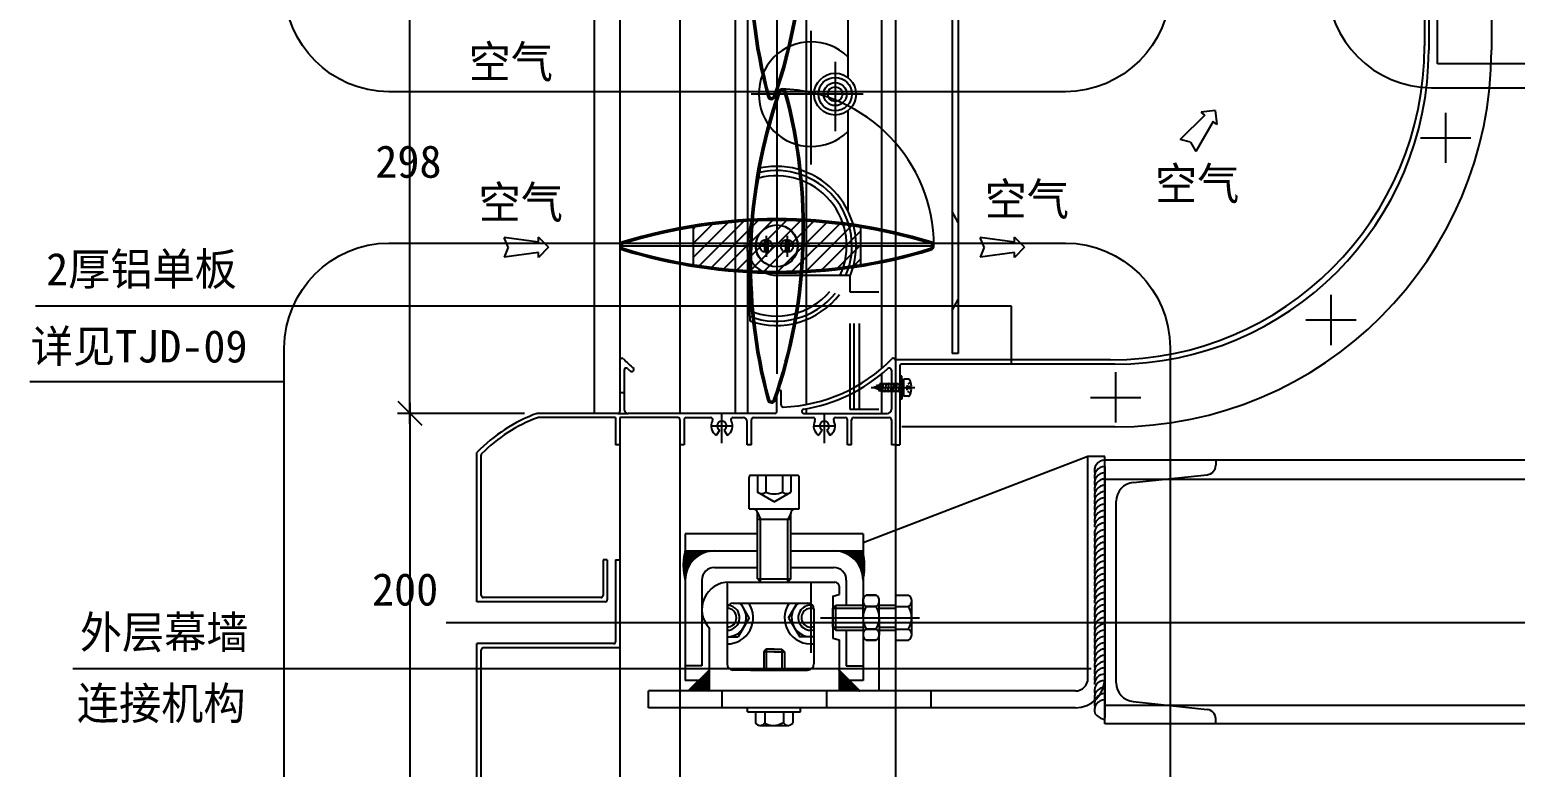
# Model space of a CAD drawing. Header units: metres. Extents: x 7322 to 9195, y 3882 to 5313.
# Drawn here: x 7332 to 8042, y 4584 to 4936 of the extents above; entities that cross this region are included whole.
import ezdxf

# ---------------------------------------------------------------- set-up
doc = ezdxf.new("R2010")
doc.units = ezdxf.units.M
for name, color, linetype in [('1', 1, 'Continuous'), ('10', 1, 'Continuous'), ('4', 4, 'Continuous'), ('DIM', 4, 'Continuous'), ('H', 4, 'Continuous'), ('型材', 1, 'Continuous'), ('点划线', 1, 'Continuous'), ('虚线', 5, 'Continuous'), ('附件', 5, 'Continuous')]:
    doc.layers.add(name, color=color, linetype=linetype)

# ---------------------------------------------------------------- blocks, each defined once
blk = doc.blocks.new('_ArchTick')
at = {"color": 0, "linetype": 'ByBlock'}
blk.add_lwpolyline([(-0.5, -0.5), (0.5, 0.5)], dxfattribs=at)

msp = doc.modelspace()

# ---------------------------------------------------------------- hatches: boundary and pattern name
h = msp.add_hatch()
h.set_pattern_fill('HEX', scale=15)
h.paths.add_polyline_path([(7773.1, 4781.5), (7776.1, 4781.5), (7776.1, 4982.9), (7773.1, 4982.9)])
h.paths.add_polyline_path([(7776.1, 5031.9), (7761.75, 5031.9), (7761.75, 5028.9), (7773.1, 5028.9), (7773.1, 4982.9), (7776.1, 4982.9)])
h = msp.add_hatch()
h.set_pattern_fill('SOLID')
h.paths.add_polyline_path([(7659.59, 4687.3), (7645.59, 4687.3, 0.13), (7645.59, 4673.3, -0.41)])
h = msp.add_hatch()
h.set_pattern_fill('SOLID')
h.paths.add_polyline_path([(7716.59, 4687.3), (7730.59, 4687.3, -0.13), (7730.59, 4673.3, 0.41)])
h = msp.add_hatch()
h.set_pattern_fill('SOLID')
h.paths.add_polyline_path([(7657.09, 4630.3), (7647.09, 4620.3), (7657.09, 4620.3)])
h = msp.add_hatch()
h.set_pattern_fill('SOLID')
h.paths.add_polyline_path([(7719.09, 4630.3), (7729.09, 4620.3), (7719.09, 4620.3)])
at = {"layer": '1'}
h = msp.add_hatch(dxfattribs=at)
h.set_pattern_fill('ANSI31', scale=10)
h.paths.add_polyline_path([(7616.36, 4762.86), (7613.36, 4762.86, -0.41), (7614.36, 4761.86), (7614.36, 4757.86), (7617.36, 4757.86, -0.41), (7616.36, 4758.86)])
h = msp.add_hatch(dxfattribs=at)
h.set_pattern_fill('ANSI31', scale=10)
h.paths.add_polyline_path([(7616.36, 4757.6), (7613.36, 4757.6, -0.41), (7614.36, 4756.6), (7614.36, 4752.6), (7617.36, 4752.6, -0.41), (7616.36, 4753.6)])
at = {"layer": 'H'}
h = msp.add_hatch(dxfattribs=at)
h.set_pattern_fill('ANSI31', scale=1.5)
h.paths.add_polyline_path([(7729.4, 4841.47, 0.05), (7689.4, 4845.1), (7689.4, 4832.9), (7729.4, 4832.9)])
h.paths.add_polyline_path([(7729.4, 4832.9), (7689.4, 4832.9), (7689.4, 4820.7, 0.05), (7729.4, 4824.33)])
h.paths.add_polyline_path([(7689.4, 4845.1, 0.05), (7649.4, 4841.47), (7649.4, 4832.9), (7689.4, 4832.9)])
h.paths.add_polyline_path([(7689.4, 4832.9), (7649.4, 4832.9), (7649.4, 4824.33, 0.05), (7689.4, 4820.7)])

# ---------------------------------------------------------------- linework, layer by layer
for p, q in [((7669.4, 5057.9), (7669.4, 4752.9)), ((7675.4, 5057.9), (7675.4, 4752.9)), ((7703.4, 5057.9), (7703.4, 4757.14)), ((7739.4, 5057.9), (7739.4, 4774.29)), ((7689.4, 5047.09), (7689.4, 4771.72)), ((7723.25, 5043.02), (7723.25, 4913.4)), ((8005.13, 4919.9), (8005.13, 4982.9)), ((7705.75, 4871.77), (7705.75, 4935.69)), ((7717.25, 4920.88), (7717.25, 4887.74)), ((7730.59, 4905.4), (7677.11, 4905.4)), ((7723.25, 4897.4), (7723.25, 4849.87)), ((8009.01, 4872.54), (8009.01, 4896.54)), ((7997.01, 4884.54), (8021.01, 4884.54)), ((7675.46, 4835.33), (7681.6, 4870.12)), ((7649.4, 4841.87), (7649.4, 4823.93)), ((7729.4, 4841.87), (7729.4, 4823.93)), ((7683.45, 4835.4), (7683.45, 4830.4)), ((7684.25, 4837.66), (7684.25, 4827.66)), ((7685.05, 4835.4), (7685.05, 4830.4)), ((7693.45, 4835.4), (7693.45, 4830.4)), ((7694.25, 4837.66), (7694.25, 4827.66)), ((7695.05, 4835.4), (7695.05, 4830.4)), ((7614.4, 4832.9), (7764.4, 4832.9)), ((7672.14, 4832.9), (7732.66, 4832.9)), ((7705.1, 4832.9), (7673.4, 4832.9)), ((7675.26, 4832.41), (7676.49, 4797.11)), ((7689.25, 4818.9), (7724.58, 4818.9)), ((7724.25, 4818.9), (7724.25, 4810.9)), ((7724.25, 4810.9), (7738.05, 4810.9)), ((7954.21, 4785.53), (7954.21, 4809.53)), ((7724.25, 4795.9), (7724.25, 4754.9)), ((7726.25, 4795.9), (7726.25, 4754.9)), ((7728.75, 4795.9), (7728.75, 4754.9)), ((7942.21, 4797.53), (7966.21, 4797.53)), ((7739.4, 4771.68), (7739.4, 4752.9)), ((7851.34, 4748.54), (7851.34, 4772.54)), ((7839.34, 4760.54), (7863.34, 4760.54)), ((7646.1, 4750.9), (7657.73, 4750.9)), ((7663.1, 4738.72), (7663.1, 4752.9)), ((7668.46, 4750.9), (7673.26, 4750.9)), ((7677.27, 4737.9), (7677.27, 4749.9)), ((7703.4, 4755.11), (7703.4, 4752.9)), ((7712.1, 4738.72), (7712.1, 4752.9)), ((7724.25, 4754.9), (7738.05, 4754.9)), ((7657.95, 4746.89), (7668.25, 4746.89)), ((7661.97, 4744.94), (7660.52, 4742.43)), ((7664.23, 4744.94), (7665.67, 4742.43)), ((7675.27, 4737.9), (7675.27, 4748.9)), ((7706.95, 4746.89), (7717.25, 4746.89)), ((7710.97, 4744.94), (7709.52, 4742.43)), ((7713.23, 4744.94), (7714.67, 4742.43)), ((7676.09, 4707.3), (7676.09, 4722.3)), ((7699.09, 4723.3), (7677.09, 4723.3)), ((7680.09, 4723.3), (7680.09, 4715.3)), ((7684.09, 4723.3), (7684.09, 4715.3)), ((7692.09, 4723.3), (7692.09, 4715.3)), ((7696.09, 4723.3), (7696.09, 4715.3)), ((7700.09, 4707.3), (7700.09, 4722.3)), ((7688.09, 4710.68), (7680.09, 4715.3)), ((7688.09, 4710.68), (7696.09, 4715.3)), ((7676.09, 4707.3), (7688.09, 4707.3)), ((7688.09, 4707.3), (7700.09, 4707.3)), ((7680.08, 4705.49), (7681.59, 4702.3)), ((7680.09, 4673.8), (7680.09, 4705.3)), ((7680.09, 4702.3), (7696.09, 4702.3)), ((7681.59, 4672.3), (7681.59, 4702.3)), ((7696.09, 4705.3), (7694.59, 4702.3)), ((7694.59, 4672.3), (7694.59, 4702.3)), ((7696.09, 4673.8), (7696.09, 4705.3)), ((7665.59, 4672.09), (7665.59, 4638.5)), ((7680.09, 4673.8), (7681.59, 4672.3)), ((7680.09, 4673.8), (7696.09, 4673.8)), ((7696.09, 4673.8), (7694.59, 4672.3)), ((7705.59, 4672.09), (7705.59, 4638.5)), ((7730.59, 4655.3), (7730.59, 4664.52)), ((7736.82, 4666.08), (7732.09, 4666.08)), ((7732.09, 4666.08), (7736.82, 4666.08)), ((7746.09, 4666.08), (7752.32, 4666.08)), ((7676.15, 4655.3), (7672.1, 4662.3)), ((7695.03, 4655.3), (7699.08, 4662.3)), ((7716.09, 4659.8), (7717.59, 4661.3)), ((7716.09, 4659.8), (7730.59, 4659.8)), ((7716.09, 4650.8), (7716.09, 4659.8)), ((7717.59, 4661.3), (7730.59, 4661.3)), ((7717.59, 4649.3), (7717.59, 4661.3)), ((7732.09, 4660.69), (7736.82, 4660.69)), ((7736.82, 4660.69), (7732.09, 4660.69)), ((7738.32, 4655.3), (7738.32, 4663.64)), ((7738.32, 4661.3), (7746.09, 4661.3)), ((7738.32, 4659.8), (7746.09, 4659.8)), ((7746.09, 4660.69), (7752.32, 4660.69)), ((7753.82, 4647.11), (7753.82, 4663.64)), ((7676.15, 4655.3), (7670.86, 4646.14)), ((7695.03, 4655.3), (7700.33, 4646.14)), ((7710.25, 4655.3), (7757.5, 4655.3)), ((7716.09, 4650.8), (7730.59, 4650.8)), ((7716.09, 4650.8), (7717.59, 4649.3)), ((7730.59, 4655.3), (7730.59, 4646.07)), ((7736.82, 4649.9), (7732.09, 4649.9)), ((7732.09, 4649.9), (7736.82, 4649.9)), ((7738.32, 4655.3), (7738.32, 4646.95)), ((7738.32, 4650.8), (7746.09, 4650.8)), ((7746.09, 4649.9), (7752.32, 4649.9)), ((7665.59, 4646.14), (7670.86, 4646.14)), ((7707.09, 4646.14), (7700.33, 4646.14)), ((7717.59, 4649.3), (7730.59, 4649.3)), ((7732.09, 4644.51), (7736.82, 4644.51)), ((7736.82, 4644.51), (7732.09, 4644.51)), ((7738.32, 4649.3), (7746.09, 4649.3)), ((7746.09, 4644.51), (7752.32, 4644.51)), ((7684.34, 4640.3), (7683.09, 4639.05)), ((7683.09, 4639.05), (7683.09, 4630.3)), ((7688.09, 4639.05), (7683.09, 4639.05)), ((7684.34, 4640.3), (7684.34, 4630.3)), ((7688.09, 4640.3), (7684.34, 4640.3)), ((7688.09, 4640.3), (7691.84, 4640.3)), ((7688.09, 4639.05), (7693.09, 4639.05)), ((7691.84, 4640.3), (7693.09, 4639.05)), ((7691.84, 4640.3), (7691.84, 4630.3)), ((7693.09, 4639.05), (7693.09, 4630.3)), ((7657.09, 4630.3), (7647.09, 4620.3)), ((7676.72, 4630.3), (7704.09, 4630.3)), ((7719.09, 4630.3), (7729.09, 4620.3)), ((7675.34, 4610.3), (7675.34, 4612.3)), ((7679.11, 4610.3), (7679.11, 4605.11)), ((7683.6, 4610.3), (7683.6, 4605.11)), ((7692.59, 4610.3), (7692.59, 4605.11)), ((7697.08, 4610.3), (7697.08, 4605.11)), ((7700.69, 4610.3), (7700.69, 4612.3)), ((7681.27, 4603.86), (7695.05, 4603.86))]:
    msp.add_line(p, q)
for points in [[(7693.88, 5051.42, 0.74), (7690.06, 5051.55, 0.15), (7684.92, 4904.38, 0.74), (7688.74, 4904.25, 0.15)], [(7693.11, 5051.21, 0.74), (7690.82, 5051.29, 0.15), (7685.69, 4904.59, 0.74), (7687.98, 4904.51, 0.15)], [(7693.88, 4906.42, 0.74), (7690.06, 4906.55, 0.15), (7684.92, 4759.38, 0.74), (7688.74, 4759.25, 0.15)], [(7693.11, 4906.21, 0.74), (7690.82, 4906.29, 0.15), (7685.69, 4759.59, 0.74), (7687.98, 4759.51, 0.15)], [(7763.03, 4830.99, 0.74), (7763.03, 4834.81, 0.15), (7615.77, 4834.81, 0.74), (7615.77, 4830.99, 0.15)], [(7762.79, 4831.75, 0.74), (7762.79, 4834.05, 0.15), (7616.01, 4834.05, 0.74), (7616.01, 4831.75, 0.15)]]:
    msp.add_lwpolyline(points, format="xyb", close=True)
for centre, radius in [((7717.25, 4905.4), 10), ((7717.25, 4905.4), 8), ((7717.25, 4905.4), 5.5), ((7717.25, 4905.4), 3.5), ((7689.25, 4832.9), 10), ((7689.4, 4832.9), 10), ((7684.25, 4832.9), 3), ((7694.25, 4832.9), 3)]:
    msp.add_circle(centre, radius)
for centre, radius, start, end in [((7705.75, 4905.4), 25, 45.57, 314.43), ((7689.25, 4832.9), 38, 338.38, 101.62), ((7689.25, 4832.9), 33.5, 335.3, 104.7), ((7689.25, 4832.9), 36, 337.11, 102.89), ((7689.25, 4832.9), 14, 170, 270), ((7684.25, 4832.9), 2.63, 72.27, 107.73), ((7694.25, 4832.9), 2.63, 72.27, 107.73), ((7684.25, 4832.9), 2.63, 252.27, 287.73), ((7694.25, 4832.9), 2.63, 252.27, 287.73), ((7689.25, 4832.9), 33.5, 247.3, 319.53), ((7689.25, 4832.9), 36, 249.11, 321.28), ((7689.25, 4832.9), 38, 250.38, 322.5), ((7657.73, 4749.9), 1, 330.71, 90), ((7663.1, 4746.89), 5.15, 150.71, 240), ((7663.1, 4746.89), 2.25, 300, 240), ((7663.1, 4746.89), 5.15, 300, 29.29), ((7668.46, 4749.9), 1, 90, 209.29), ((7673.26, 4748.9), 2, 0, 90), ((7706.73, 4749.9), 1, 330.71, 90), ((7712.1, 4746.89), 5.15, 150.71, 240), ((7712.1, 4746.89), 2.25, 300, 240), ((7712.1, 4746.89), 5.15, 300, 29.29), ((7717.46, 4749.9), 1, 90, 209.29), ((7846.1, 4725.55), 5, 90, 197.46), ((7677.09, 4722.3), 1, 90, 180), ((7699.09, 4722.3), 1, 0, 90), ((7846.1, 4722.55), 5, 90, 197.46), ((7846.1, 4719.55), 5, 90, 197.46), ((7846.1, 4716.55), 5, 90, 197.46), ((7682.09, 4717.89), 3.28, 232.39, 307.61), ((7688.09, 4724.77), 10.29, 247.12, 292.88), ((7694.09, 4717.89), 3.28, 232.39, 307.61), ((7846.1, 4713.55), 5, 90, 197.46), ((7846.1, 4710.55), 5, 90, 197.46), ((7678.09, 4705.3), 2, 0, 90), ((7698.09, 4705.3), 2, 90, 180), ((7846.1, 4707.55), 5, 90, 197.46), ((7846.1, 4704.55), 5, 90, 197.46), ((7846.1, 4701.55), 5, 90, 197.46), ((7846.1, 4698.55), 5, 90, 180), ((7846.1, 4695.55), 5, 90, 198.96), ((7846.1, 4692.3), 5, 90, 197.46), ((7846.1, 4689.3), 5, 90, 197.46), ((7846.1, 4686.3), 5, 90, 197.46), ((7846.1, 4683.3), 5, 90, 197.46), ((7846.1, 4680.3), 5, 90, 197.46), ((7846.1, 4677.3), 5, 90, 197.46), ((7846.1, 4674.3), 5, 90, 197.46), ((7666.59, 4659.3), 13, 90, 223.05), ((7846.1, 4671.3), 5, 90, 197.46), ((7846.1, 4668.3), 5, 90, 197.46), ((7733.74, 4663.38), 3.16, 121.49, 238.51), ((7735.17, 4663.38), 3.16, 301.49, 58.51), ((7750.67, 4663.38), 3.16, 301.49, 58.51), ((7846.1, 4665.3), 5, 90, 197.46), ((7846.1, 4662.3), 5, 90, 180), ((7846.1, 4659.3), 5, 90, 196.22), ((7665.59, 4655.3), 9.15, 270, 49.87), ((7665.59, 4655.3), 12.52, 270, 34), ((7665.59, 4655.3), 6, 270, 83.06), ((7665.59, 4655.3), 4.5, 270, 89.47), ((7705.59, 4655.3), 12.52, 146, 276.88), ((7705.59, 4655.3), 9.15, 130.13, 279.43), ((7705.59, 4655.3), 6, 82.52, 284.48), ((7705.59, 4655.3), 4.5, 70.67, 289.47), ((7741.04, 4655.3), 10.44, 148.91, 180), ((7727.87, 4655.3), 10.44, 0, 31.09), ((7743.37, 4655.3), 10.44, 328.91, 31.09), ((7846.1, 4656.5), 5, 90, 197.46), ((7846.1, 4653.5), 5, 90, 197.46), ((7733.74, 4647.21), 3.16, 121.49, 238.51), ((7741.04, 4655.3), 10.44, 180, 211.09), ((7727.87, 4655.3), 10.44, 328.91, 0), ((7735.17, 4647.21), 3.16, 301.49, 58.51), ((7750.65, 4647.21), 3.17, 301.77, 58.23), ((7846.1, 4650.35), 5, 90, 197.46), ((7846.1, 4647.35), 5, 90, 197.46), ((7846.1, 4644.35), 5, 90, 197.46), ((7846.1, 4641.35), 5, 90, 197.46), ((7846.1, 4638.35), 5, 90, 197.46), ((7846.1, 4635.35), 5, 90, 197.46), ((7846.1, 4632.35), 5, 90, 197.46), ((7846.1, 4629.35), 5, 90, 197.46), ((7846.1, 4626.35), 5, 90, 197.46), ((7846.1, 4623.35), 5, 90, 180), ((7846.1, 4620.35), 5, 90, 198.96), ((7846.1, 4617.1), 5, 90, 197.46), ((7846.1, 4614.1), 5, 90, 197.46), ((7846.1, 4611.1), 5, 90, 197.46), ((7681.35, 4606.5), 2.64, 211.77, 328.23), ((7687.71, 4612.56), 8.7, 238.91, 301.09), ((7694.83, 4606.49), 2.63, 211.49, 328.51)]:
    msp.add_arc(centre, radius, start, end)
at = {"layer": '1'}
for p, q in [((7643.1, 5056.9), (7643.1, 4752.9)), ((7614.36, 5049.9), (7614.36, 4762.86)), ((7776.1, 5034.9), (7776.1, 4781.5)), ((7998.86, 5034.9), (7998.86, 4928.44)), ((7746.1, 5031.9), (7746.1, 4732.9)), ((7773.1, 5028.9), (7773.1, 4781.5)), ((8000.86, 5031.9), (8000.86, 4926.44)), ((8030.86, 5032.9), (8030.86, 4926.44)), ((8232.1, 4919.9), (8005.13, 4919.9)), ((7893.9, 4895.36), (7882.09, 4883.69)), ((7897.84, 4892.33), (7889.57, 4877.93)), ((7898.8, 4897.64), (7892.07, 4896.77)), ((7893.9, 4895.36), (7892.07, 4896.77)), ((7899.67, 4890.92), (7897.84, 4892.33)), ((7898.8, 4897.64), (7899.67, 4890.92)), ((7887.04, 4882.38), (7882.09, 4883.69)), ((7887.04, 4882.38), (7889.57, 4877.93)), ((7561, 4832.23), (7559.02, 4836.96)), ((7575.47, 4834.72), (7559.02, 4836.96)), ((7580.26, 4832.23), (7575.47, 4837.03)), ((7575.47, 4834.72), (7575.47, 4837.03)), ((7788.49, 4832.23), (7786.51, 4836.96)), ((7802.96, 4834.72), (7786.51, 4836.96)), ((7802.96, 4834.72), (7802.96, 4837.03)), ((7807.76, 4832.23), (7802.96, 4837.03)), ((7561, 4832.23), (7559.02, 4827.51)), ((7575.47, 4829.75), (7559.02, 4827.51)), ((7580.26, 4832.23), (7575.47, 4827.44)), ((7575.47, 4827.44), (7575.47, 4829.75)), ((7788.49, 4832.23), (7786.51, 4827.51)), ((7802.96, 4829.75), (7786.51, 4827.51)), ((7807.76, 4832.23), (7802.96, 4827.44)), ((7802.96, 4827.44), (7802.96, 4829.75)), ((7848.86, 4778.44), (7746.1, 4778.44)), ((7776.1, 4781.5), (7773.1, 4781.5)), ((7616.36, 4773.54), (7616.36, 4754.9)), ((7621.06, 4773.83), (7621.06, 4774.29)), ((7744.1, 4773.54), (7744.1, 4754.9)), ((7748.1, 4775.44), (7748.1, 4737.9)), ((7850.86, 4776.44), (7749.1, 4776.44)), ((7689.4, 4761.17), (7690.4, 4763.9)), ((7691.4, 4763.9), (7690.3, 4763.9)), ((7691.4, 4756.92), (7691.4, 4763.9)), ((7614.36, 4762.86), (7614.36, 4753.9)), ((7614.36, 4762.86), (7616.36, 4762.86)), ((7689.4, 4753.9), (7689.4, 4761.17)), ((7613.36, 4752.9), (7574.84, 4752.9)), ((7612.36, 4750.9), (7575.37, 4750.9)), ((7612.36, 4750.9), (7612.36, 4737.9)), ((7613.36, 4752.9), (7618.36, 4752.9)), ((7614.36, 4750.9), (7614.36, 4554.9)), ((7642.1, 4750.9), (7614.36, 4750.9)), ((7688.4, 4752.9), (7618.36, 4752.9)), ((7643.1, 4749.9), (7643.1, 4555.9)), ((7678.27, 4750.9), (7706.73, 4750.9)), ((7702.27, 4752.9), (7742.1, 4752.9)), ((7717.46, 4750.9), (7722.1, 4750.9)), ((7726.1, 4750.9), (7743.1, 4750.9)), ((7744.1, 4749.9), (7744.1, 4737.9)), ((7746.1, 4752.9), (7746.1, 4737.9)), ((7850.86, 4746.44), (7749.1, 4746.44)), ((7614.36, 4737.9), (7612.36, 4737.9)), ((7645.1, 4737.9), (7643.1, 4737.9)), ((7677.27, 4737.9), (7675.27, 4737.9)), ((7725.1, 4737.9), (7723.1, 4737.9)), ((7746.1, 4737.9), (7744.1, 4737.9)), ((7746.1, 4737.9), (7748.1, 4737.9)), ((7546.1, 4662.9), (7546.1, 4734.19)), ((7548.1, 4665.9), (7548.1, 4732.97)), ((7746.1, 4732.9), (7746.1, 4569.9)), ((8108.1, 4730.55), (7846.1, 4730.55)), ((7846.1, 4727.55), (7846.1, 4607.55)), ((7846.1, 4721.55), (8231.1, 4721.55)), ((7859.66, 4719.89), (7895.07, 4723.62)), ((7608.36, 4682.9), (7606.36, 4682.9)), ((7606.36, 4682.9), (7606.36, 4665.9)), ((7608.36, 4682.9), (7608.36, 4663.9)), ((7612.36, 4682.9), (7614.36, 4682.9)), ((7612.36, 4682.9), (7612.36, 4643.9)), ((7605.36, 4664.9), (7549.1, 4664.9)), ((7607.36, 4662.9), (7546.1, 4662.9)), ((8248.1, 4652.9), (7531.32, 4652.9)), ((7611.36, 4642.9), (7546.1, 4642.9)), ((7546.1, 4571.61), (7546.1, 4642.9)), ((7548.1, 4572.83), (7548.1, 4639.9)), ((7614.36, 4640.9), (7549.1, 4640.9)), ((7859.66, 4615.2), (7895.07, 4611.47)), ((7846.1, 4613.55), (8231.1, 4613.55)), ((8108.1, 4604.55), (7846.1, 4604.55))]:
    msp.add_line(p, q, dxfattribs=at)
for centre, radius, start, end in [((7848.86, 4928.44), 150, 270, 0), ((7850.86, 4926.44), 180, 270, 0), ((7850.86, 4926.44), 150, 270, 0), ((7689.4, 4832.9), 75.04, 0, 88), ((7615.36, 4778.24), 1, 44.46, 180), ((7671.06, 4832.9), 77.04, 224.46, 229.53), ((7689.4, 4832.9), 77.04, 272.26, 315.54), ((7745.1, 4778.24), 1, 0, 135.54), ((7617.36, 4773.54), 1, 47.86, 180), ((7671.06, 4832.9), 79.04, 227.86, 229.19), ((7620.06, 4773.83), 1, 229.19, 0), ((7689.4, 4832.9), 79.04, 279.25, 312.14), ((7743.1, 4773.54), 1, 0, 132.14), ((7749.1, 4775.44), 1, 90, 180), ((7692.4, 4756.92), 1, 180, 272.26), ((7600.56, 4681.96), 75.46, 109.93, 136.2), ((7600.56, 4681.96), 73.46, 110.35, 135.26), ((7575.37, 4749.9), 1, 90, 110.35), ((7613.36, 4753.9), 1, 270, 0), ((7618.36, 4754.9), 2, 180, 270), ((7642.1, 4749.9), 1, 0, 90), ((7646.1, 4749.9), 1, 90, 180), ((7678.27, 4749.9), 1, 90, 180), ((7688.4, 4753.9), 1, 270, 0), ((7702.27, 4753.9), 1, 99.25, 270), ((7722.1, 4749.9), 1, 0, 90), ((7726.1, 4749.9), 1, 90, 180), ((7742.1, 4754.9), 2, 270, 0), ((7743.1, 4749.9), 1, 0, 90), ((7549.1, 4732.97), 1, 135.26, 180), ((7894.6, 4728.1), 4.5, 276.01, 0), ((7860.6, 4710.94), 9, 96.01, 180), ((7549.1, 4665.9), 1, 180, 270), ((7605.36, 4665.9), 1, 270, 0), ((7607.36, 4663.9), 1, 270, 0), ((7611.36, 4643.9), 1, 270, 0), ((7549.1, 4639.9), 1, 90, 180), ((7860.6, 4624.15), 9, 180, 263.99), ((7894.6, 4607), 4.5, 0, 83.99)]:
    msp.add_arc(centre, radius, start, end, dxfattribs=at)
at = {"layer": '10'}
for p, q in [((7514.05, 4747.9), (7514.05, 5055.9)), ((7801.57, 4804.08), (7335.09, 4804.08)), ((7801.57, 4776.87), (7801.57, 4804.08)), ((7514.05, 4757.9), (7514.05, 4547.9)), ((7568.84, 4752.9), (7508.05, 4752.9)), ((7568.84, 4752.9), (7508.05, 4752.9)), ((7839.54, 4630.95), (7353.05, 4630.95))]:
    msp.add_line(p, q, dxfattribs=at)
at = {"layer": '4'}
for p, q in [((7602.1, 5050.9), (7602.1, 4752.9)), ((7643.1, 4749.9), (7643.1, 4737.9)), ((7645.1, 4749.9), (7645.1, 4737.9)), ((7723.1, 4737.9), (7723.1, 4749.9)), ((7725.1, 4737.9), (7725.1, 4749.9))]:
    msp.add_line(p, q, dxfattribs=at)
msp.add_arc((7847.62, 4614.6), 8.04, 218.47, 259.07, dxfattribs=at)
at = {"layer": 'DIM'}
for p, q in [((7838.06, 4732.3), (7730.59, 4691.08)), ((7846.06, 4732.3), (7838.06, 4732.3)), ((7838.06, 4626.3), (7838.06, 4732.3)), ((7846.06, 4678.3), (7846.06, 4732.3)), ((7846.06, 4626.3), (7846.06, 4732.3)), ((7680.09, 4695.3), (7645.59, 4695.3)), ((7645.59, 4695.3), (7645.59, 4625.3)), ((7730.59, 4695.3), (7696.09, 4695.3)), ((7730.59, 4695.3), (7730.59, 4625.3)), ((7645.59, 4687.3), (7680.09, 4687.3)), ((7696.09, 4687.3), (7730.59, 4687.3)), ((7659.59, 4679.3), (7680.09, 4679.3)), ((7696.09, 4679.3), (7716.59, 4679.3)), ((7653.59, 4673.3), (7653.59, 4632.3)), ((7653.59, 4671.3), (7653.59, 4632.3)), ((7666.59, 4672.3), (7717.09, 4672.3)), ((7681.59, 4672.3), (7683.91, 4672.3)), ((7722.59, 4673.3), (7722.59, 4661.3)), ((7716.09, 4665.55), (7719.09, 4666.36)), ((7716.09, 4665.55), (7716.09, 4645.55)), ((7719.09, 4670.3), (7719.09, 4666.36)), ((7746.09, 4666.08), (7746.09, 4644.51)), ((7665.59, 4659.3), (7665.59, 4633.3)), ((7668.59, 4662.3), (7704.09, 4662.3)), ((7707.09, 4659.3), (7707.09, 4633.3)), ((7746.09, 4661.3), (7746.09, 4649.3)), ((7657.09, 4650.42), (7657.09, 4620.3)), ((7716.09, 4645.55), (7719.09, 4644.73)), ((7719.09, 4644.73), (7719.09, 4620.3)), ((7722.59, 4649.3), (7722.59, 4632.3)), ((7738.09, 4649.3), (7738.09, 4620.3)), ((7653.59, 4632.3), (7645.59, 4632.3)), ((7683.32, 4630.3), (7668.59, 4630.3)), ((7722.59, 4632.3), (7730.59, 4632.3)), ((7657.09, 4625.3), (7645.59, 4625.3)), ((7730.59, 4625.3), (7719.09, 4625.3)), ((7628.09, 4612.3), (7628.09, 4620.3)), ((7832.06, 4620.3), (7628.09, 4620.3)), ((7663.09, 4620.21), (7663.09, 4612.3)), ((7713.09, 4620.21), (7713.09, 4612.3)), ((7763.09, 4612.3), (7763.09, 4620.3)), ((7832.06, 4612.3), (7628.09, 4612.3)), ((7675.34, 4610.3), (7700.69, 4610.3))]:
    msp.add_line(p, q, dxfattribs=at)
for centre, radius, start, end in [((7671.95, 4680.3), 27.27, 165.13, 194.87), ((7659.59, 4673.3), 14, 90, 180), ((7716.59, 4673.3), 14, 0, 90), ((7659.59, 4673.3), 6, 90, 180), ((7716.59, 4673.3), 6, 0, 90), ((7717.09, 4670.3), 2, 0, 90), ((7668.59, 4659.3), 3, 90, 180), ((7704.09, 4659.3), 3, 0, 90), ((7668.59, 4633.3), 3, 180, 270), ((7704.09, 4633.3), 3, 270, 0), ((7832.06, 4626.3), 6, 270, 0), ((7832.06, 4626.3), 14, 270, 0)]:
    msp.add_arc(centre, radius, start, end, dxfattribs=at)
at = {"layer": '型材'}
for p, q in [((7846.1, 4604.55), (7846.1, 4730.55)), ((7899.1, 4730.55), (7899.1, 4728.1)), ((7851.6, 4624.15), (7851.6, 4710.94)), ((7899.1, 4604.55), (7899.1, 4607))]:
    msp.add_line(p, q, dxfattribs=at)
at = {"layer": '点划线'}
msp.add_line((7755.26, 4765.16), (7734.44, 4765.16), dxfattribs=at)
at = {"layer": '虚线'}
for p, q in [((7749.1, 4770.61), (7748.1, 4770.61)), ((7749.1, 4765.16), (7749.1, 4770.61)), ((7735.62, 4765.22), (7737.39, 4765.99)), ((7738.21, 4764.09), (7735.62, 4765.22)), ((7737.39, 4765.99), (7737.66, 4766.63)), ((7737.39, 4765.99), (7737.43, 4764.43)), ((7737.96, 4766.24), (7737.43, 4764.43)), ((7737.66, 4766.63), (7737.96, 4766.24)), ((7737.96, 4766.24), (7738.75, 4766.59)), ((7738.64, 4763.31), (7738.21, 4764.09)), ((7738.62, 4763.34), (7739.14, 4767.44)), ((7738.94, 4763.77), (7738.64, 4763.31)), ((7738.75, 4766.59), (7739.13, 4767.44)), ((7739.41, 4763.56), (7738.94, 4763.77)), ((7739.13, 4767.44), (7739.58, 4766.87)), ((7739.86, 4762.99), (7739.41, 4763.56)), ((7739.58, 4766.87), (7740.11, 4766.87)), ((7740.18, 4763.56), (7739.86, 4762.99)), ((7739.87, 4762.99), (7740.43, 4767.44)), ((7740.11, 4766.87), (7740.43, 4767.44)), ((7740.7, 4763.56), (7740.18, 4763.56)), ((7740.43, 4767.44), (7740.88, 4766.87)), ((7741.16, 4762.99), (7740.7, 4763.56)), ((7740.88, 4766.87), (7741.41, 4766.87)), ((7741.16, 4762.99), (7741.72, 4767.44)), ((7741.57, 4763.75), (7741.16, 4762.99)), ((7741.41, 4766.87), (7741.72, 4767.44)), ((7741.99, 4763.56), (7741.57, 4763.75)), ((7741.72, 4767.44), (7742.17, 4766.87)), ((7742.45, 4762.99), (7741.99, 4763.56)), ((7742.17, 4766.87), (7742.7, 4766.87)), ((7742.45, 4762.99), (7743.01, 4767.44)), ((7742.76, 4763.56), (7742.45, 4762.99)), ((7742.7, 4766.87), (7743.01, 4767.44)), ((7743.29, 4763.56), (7742.76, 4763.56)), ((7743.01, 4767.44), (7743.46, 4766.87)), ((7743.74, 4762.99), (7743.29, 4763.56)), ((7743.46, 4766.87), (7743.99, 4766.87)), ((7743.74, 4762.99), (7744.31, 4767.44)), ((7744.06, 4763.56), (7743.74, 4762.99)), ((7743.99, 4766.87), (7744.3, 4767.44)), ((7744.58, 4763.56), (7744.06, 4763.56)), ((7744.3, 4767.44), (7744.75, 4766.87)), ((7745.04, 4762.99), (7744.58, 4763.56)), ((7744.75, 4766.87), (7745.29, 4766.87)), ((7745.04, 4762.99), (7745.6, 4767.44)), ((7745.35, 4763.56), (7745.04, 4762.99)), ((7745.29, 4766.87), (7745.6, 4767.44)), ((7745.87, 4763.56), (7745.35, 4763.56)), ((7745.6, 4767.44), (7746.05, 4766.87)), ((7746.33, 4762.99), (7745.87, 4763.56)), ((7746.05, 4766.87), (7746.58, 4766.87)), ((7746.33, 4762.99), (7746.89, 4767.44)), ((7746.64, 4763.56), (7746.33, 4762.99)), ((7746.58, 4766.87), (7746.89, 4767.44)), ((7747.17, 4763.56), (7746.64, 4763.56)), ((7746.89, 4767.44), (7747.34, 4766.87)), ((7747.62, 4762.99), (7747.17, 4763.56)), ((7747.34, 4766.87), (7747.87, 4766.87)), ((7747.62, 4762.99), (7748.1, 4766.78)), ((7747.93, 4763.56), (7747.62, 4762.99)), ((7747.87, 4766.87), (7748.1, 4767.29)), ((7748.1, 4763.56), (7747.93, 4763.56)), ((7750.1, 4768.96), (7749.1, 4768.96)), ((7750.1, 4764.84), (7749.1, 4765.84)), ((7750.1, 4764.66), (7749.1, 4765.66)), ((7749.1, 4765.16), (7749.1, 4759.71)), ((7752.26, 4769.26), (7750.1, 4769.26)), ((7750.1, 4761.06), (7750.1, 4769.26)), ((7750.1, 4761.06), (7750.1, 4769.26)), ((7751.72, 4766.43), (7751.52, 4765.41)), ((7751.71, 4763.96), (7751.52, 4764.92)), ((7752.98, 4765.76), (7751.77, 4765.52)), ((7752.96, 4764.57), (7751.81, 4764.8)), ((7752.99, 4767.63), (7751.97, 4766.81)), ((7752.99, 4762.69), (7751.97, 4763.51)), ((7753.73, 4765.9), (7753.49, 4765.86)), ((7753.49, 4764.47), (7753.49, 4765.86)), ((7753.73, 4764.42), (7753.49, 4764.47)), ((7749.1, 4759.71), (7748.1, 4759.71)), ((7750.1, 4761.36), (7749.1, 4761.36)), ((7752.26, 4761.06), (7750.1, 4761.06))]:
    msp.add_line(p, q, dxfattribs=at)
for centre, radius, start, end in [((7752.26, 4768.58), 0.67, 27.07, 90), ((7745.57, 4765.16), 8.19, 5.19, 27.07), ((7745.57, 4765.16), 8.19, 332.93, 354.81), ((7752.26, 4761.74), 0.67, 270, 332.93)]:
    msp.add_arc(centre, radius, start, end, dxfattribs=at)
at = {"layer": '附件'}
msp.add_line((7454.02, 4767.97), (7332.37, 4767.97), dxfattribs=at)
for points in [[(7504.02, 5289.31), (7827.37, 5289.31, -0.41), (7877.37, 5239.31), (7877.37, 4956.53, -0.41), (7827.37, 4906.53), (7504.02, 4906.53, -0.41), (7454.02, 4956.53), (7454.02, 5239.31, -0.41)], [(7952.28, 5231.41), (7952.28, 4958.44, 0.41), (8002.28, 4908.44), (8325.63, 4908.44, 0.41), (8375.63, 4958.44), (8375.63, 5231.41, 0.41), (8325.63, 5281.41), (8002.28, 5281.41, 0.41)], [(7504.02, 4834.28), (7827.37, 4834.28, -0.41), (7877.37, 4784.28), (7877.37, 4501.5, -0.41), (7827.37, 4451.5), (7504.02, 4451.5, -0.41), (7454.02, 4501.5), (7454.02, 4784.28, -0.41)]]:
    msp.add_lwpolyline(points, format="xyb", close=True, dxfattribs=at)

# ---------------------------------------------------------------- block references
at = {"layer": '10', "xscale": 11.23, "yscale": 11.23, "zscale": 11.23}
for rotation in [90, 270]:
    msp.add_blockref('_ArchTick', (7514.05, 4752.9), dxfattribs=dict(at, rotation=rotation))

# ---------------------------------------------------------------- texts
at = {"layer": '1'}
for p in [(7542.11, 4913.07), (7870.07, 4854.92), (7546.87, 4845.97), (7788.7, 4847.46)]:
    msp.add_text('空气', height=15.5, dxfattribs=at).set_placement(p)
at = {"layer": '10', "char_height": 15.5, "attachment_point": 1}
for s, insert in [('\\A1;298', (7497.51, 4880.96)), ('详见TJD-09', (7332.88, 4792.71)), ('\\A1;200', (7495.95, 4676.6))]:
    msp.add_mtext(s, dxfattribs=dict(at, insert=insert))
at = {"layer": '4'}
for s, p in [('外层幕墙', (7356.34, 4640.58)), ('连接机构', (7354.9, 4606.68))]:
    msp.add_text(s, height=15.5, dxfattribs=at).set_placement(p)
at = {"layer": '4', "insert": (7340.21, 4829.57), "char_height": 15.5, "attachment_point": 1}
msp.add_mtext('2厚铝单板', dxfattribs=at)

doc.saveas('drawing.dxf')
